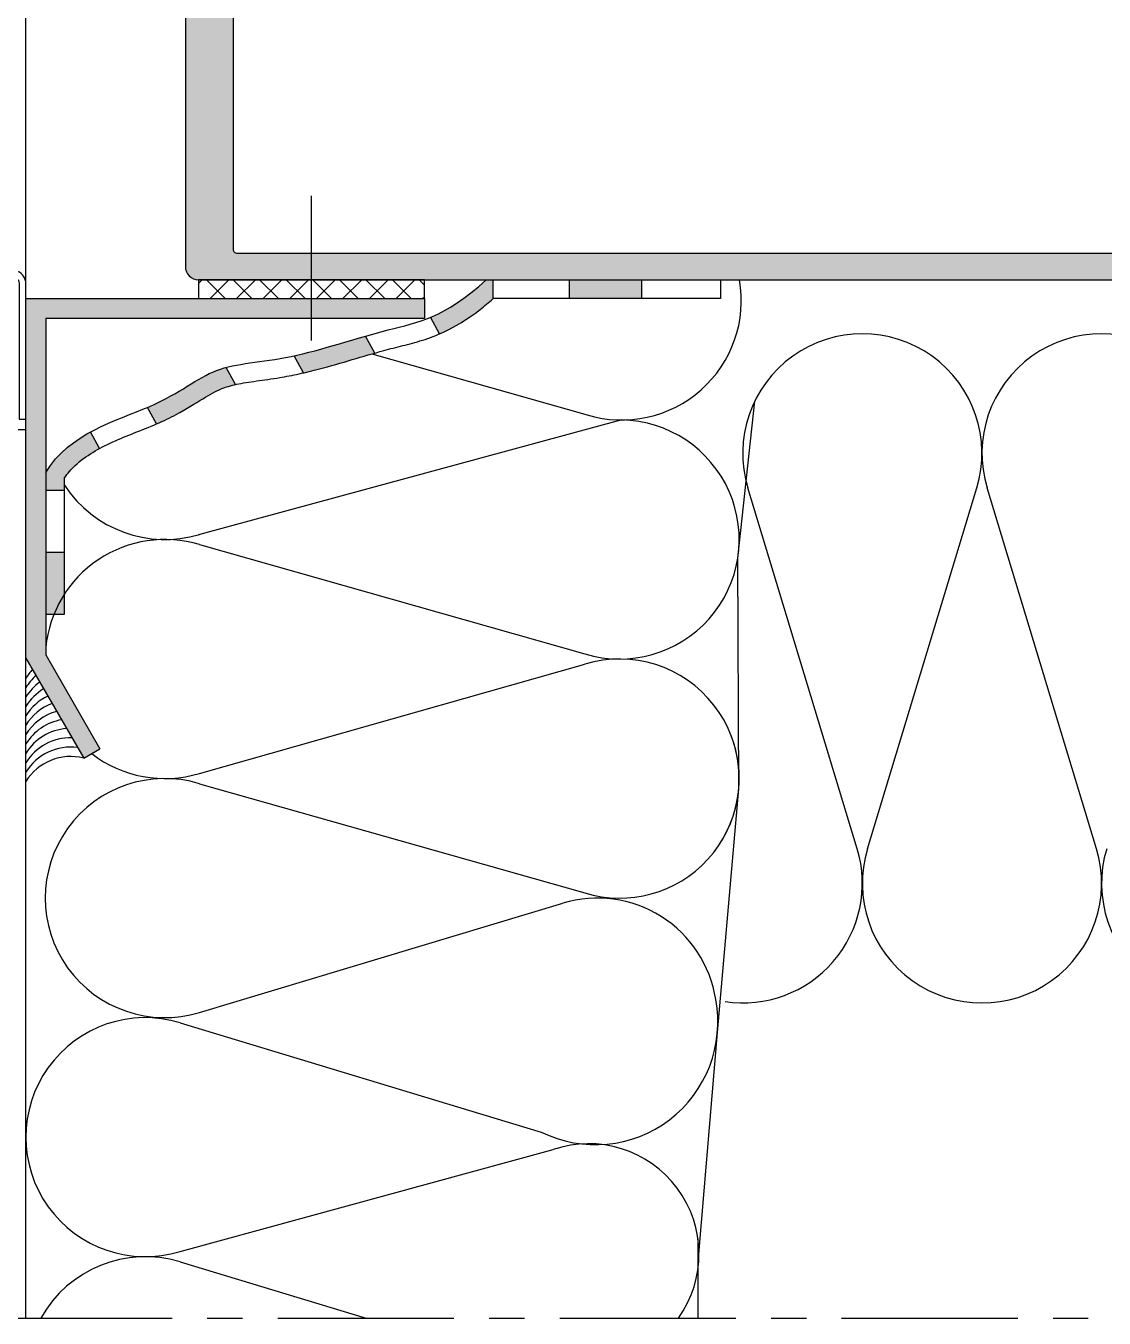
# Model space of a CAD drawing. Extents: x 0 to 1130, y -960 to 577.
# Drawn here: x 71.1 to 128.5, y -818.8 to -750 of the extents above; entities that cross this region are included whole.
import ezdxf

# ---------------------------------------------------------------- set-up
doc = ezdxf.new("R2010")
doc.units = 0
doc.header["$LTSCALE"] = 7.5
doc.header["$MEASUREMENT"] = 0
doc.linetypes.add('CENTER', pattern=[2, 1.25, -0.25, 0.25, -0.25])
for name, color, linetype in [('ASSI', 1, 'CENTER'), ('FILL', 8, 'CONTINUOUS'), ('FINE', 7, 'CONTINUOUS'), ('GOMMA', 3, 'CONTINUOUS'), ('GROSSA', 4, 'CONTINUOUS'), ('MURO', 5, 'CONTINUOUS'), ('QUOTE', 254, 'CONTINUOUS')]:
    doc.layers.add(name, color=color, linetype=linetype)

msp = doc.modelspace()

# ---------------------------------------------------------------- hatches: boundary and pattern name
at = {"layer": 'FILL'}
h = msp.add_hatch(color=253, dxfattribs=at)
edge = h.paths.add_edge_path(flags=16)
edge.add_arc((82.35443701120033, -761.9139149862199), 0.2121379268736376, 179.9999999999693, 269.9999999999731)
edge.add_line((82.35443701120033, -762.1260529130934), (141.611631251226, -762.1260529130934))
edge.add_arc((141.611631251226, -761.9139149862199), 0.2121379268735382, 270, 360)
edge.add_line((141.8237691780996, -761.9139149862199), (141.8237691780996, -729.810375386015))
edge.add_arc((141.611631251226, -729.810375386015), 0.2121379268735382, 0, 90)
edge.add_line((141.611631251226, -729.5982374591413), (82.35443701120033, -729.5982374591413))
edge.add_arc((82.35443701120033, -729.8103753860148), 0.212137926873595, 90.00000000001535, 180.0000000000153)
edge.add_line((82.1422990843268, -729.810375386015), (82.1422990843268, -761.9139149862199))
edge = h.paths.add_edge_path()
edge.add_line((152.9963666601092, -756.6811794566711), (152.9963666601092, -757.3175932372919))
edge.add_arc((153.2085045869828, -757.3175932372919), 0.2121379268736518, 180, 270)
edge.add_line((153.2085045869828, -757.5297311641655), (153.2620594651605, -757.5297311641655))
edge.add_arc((153.2620594651602, -757.3175932372919), 0.2121379268734813, 270.0000000000307, 315.0000000000326)
edge.add_line((153.4120636317995, -757.467597403931), (153.7827846073691, -757.0968764283616))
edge.add_arc((153.6327804407296, -756.9468722617221), 0.21213792687374, 314.9999999999945, 360)
edge.add_line((153.8449183676034, -756.9468722617221), (153.8449183676034, -755.6204898223027))
edge.add_arc((153.6327804407298, -755.6204898223029), 0.212137926873595, 359.9999999999847, 449.9999999999847)
edge.add_line((153.6327804407301, -755.4083518954294), (143.4501599507971, -755.4083518954299))
edge.add_arc((143.4501599507971, -755.1962139685561), 0.2121379268736518, 179.9999999999693, 269.9999999999693, ccw=False)
edge.add_line((143.2380220239235, -755.1962139685559), (143.2380220239235, -749.9634784390068))
edge.add_arc((143.4501599507971, -749.9634784390068), 0.2121379268736518, 90, 180, ccw=False)
edge.add_line((143.4501599507971, -749.7513405121333), (153.6327804407298, -749.7513405121335))
edge.add_arc((153.6327804407298, -749.5392025852598), 0.212137926873595, 270.0000000000153, 360.0000000000153)
edge.add_line((153.8449183676034, -749.5392025852598), (153.8449183676034, -749.1149267315127))
edge.add_arc((154.0570562944771, -749.1149267315127), 0.2121379268736518, 89.9999999999693, 179.9999999999693, ccw=False)
edge.add_line((154.0570562944771, -748.9027888046389), (154.5154601007484, -748.9027888046389))
edge.add_arc((154.5154601007484, -749.1149267315125), 0.2121379268735097, 15.000000000020009, 90.00000000001529, ccw=False)
edge.add_line((154.720369603051, -749.0600213958492), (154.8634776561329, -749.5941079209233))
edge.add_arc((155.0683871584355, -749.5392025852598), 0.2121379268735663, 195.0000000000011, 270)
edge.add_line((155.0683871584355, -749.7513405121333), (167.77530889897, -749.7513405121335))
edge.add_arc((167.77530889897, -749.5392025852598), 0.212137926873595, 270.0000000000153, 360.0000000000153)
edge.add_line((167.9874468258435, -749.5392025852598), (167.9874468258435, -748.6199382354744))
edge.add_line((167.9874468258435, -748.6199382354744), (167.4924583298052, -748.1249497394358))
edge.add_line((167.4924583298052, -748.1249497394356), (167.1388951183494, -748.1249497394356))
edge.add_line((167.1388951183491, -748.1249497394356), (167.1388951183491, -748.9027888046389))
edge.add_line((167.1388951183491, -748.9027888046389), (166.0979382846203, -748.9027888046389))
edge.add_line((166.0979382846203, -748.9027888046389), (165.1589411341956, -747.2763980319414))
edge.add_line((165.1589411341956, -747.2763980319414), (156.6734240592515, -747.2763980319414))
edge.add_arc((156.78722543515, -745.8624730446568), 1.418497311532494, 85.7412871607388, 265.39840271210113, ccw=False)
edge.add_line((156.8925632425509, -744.4478923402935), (165.1589411341956, -744.4478923402935))
edge.add_line((165.1589411341956, -744.4478923402935), (166.0979382846203, -742.821501567596))
edge.add_line((166.0979382846203, -742.8215015675958), (167.1388951183494, -742.8215015675958))
edge.add_line((167.1388951183491, -742.8215015675958), (167.1388951183491, -743.5993406327989))
edge.add_line((167.1388951183491, -743.5993406327989), (167.4924583298052, -743.5993406327989))
edge.add_line((167.4924583298052, -743.5993406327989), (167.9874468258435, -743.1043521367606))
edge.add_line((167.9874468258435, -743.1043521367606), (167.9874468258435, -742.1850877869751))
edge.add_arc((167.77530889897, -742.1850877869749), 0.212137926873595, 359.9999999999847, 449.9999999999847)
edge.add_line((167.77530889897, -741.9729498601014), (155.0683871584355, -741.9729498601014))
edge.add_arc((155.0683871584355, -742.1850877869749), 0.2121379268736234, 90.00000000001535, 165.0000000000177)
edge.add_line((154.8634776561329, -742.1301824513116), (154.720369603051, -742.6642689763858))
edge.add_arc((154.5154601007484, -742.6093636407222), 0.212137926873559, 270, 345.00000000000625, ccw=False)
edge.add_line((154.5154601007484, -742.8215015675958), (154.410619505933, -742.8215015675958))
edge.add_line((154.410619505933, -742.8215015675958), (154.0570562944771, -742.8215015675958))
edge.add_arc((154.0570562944771, -742.609363640722), 0.2121379268737087, 180.0000000000153, 270.00000000001535, ccw=False)
edge.add_line((153.8449183676034, -742.6093636407222), (153.8449183676034, -742.1850877869751))
edge.add_arc((153.6327804407298, -742.1850877869749), 0.2121379268736234, 359.9999999999923, 449.999999999977)
edge.add_line((153.6327804407301, -741.9729498601014), (143.4501599507973, -741.9729498601014))
edge.add_arc((143.4501599507971, -741.7608119332278), 0.212137926873595, 180.0000000000153, 270.00000000001535, ccw=False)
edge.add_line((143.2380220239235, -741.7608119332278), (143.2380220239235, -736.5280764036788))
edge.add_arc((143.4501599507971, -736.5280764036788), 0.2121379268735382, 90, 180, ccw=False)
edge.add_line((143.4501599507971, -736.3159384768051), (153.6327804407301, -736.3159384768051))
edge.add_arc((153.6327804407301, -736.1038005499317), 0.2121379268734813, 269.9999999999847, 359.9999999999847)
edge.add_line((153.8449183676034, -736.1038005499317), (153.8449183676034, -734.7774181105124))
edge.add_arc((153.6327804407301, -734.7774181105124), 0.2121379268734813, 3.070538155830139e-11, 45.00000000003256)
edge.add_line((153.7827846073691, -734.6274139438733), (153.4120636317998, -734.2566929683039))
edge.add_arc((153.2620594651605, -734.406697134943), 0.2121379268736194, 44.99999999998371, 89.99999999998465)
edge.add_line((153.2620594651605, -734.1945592080692), (153.2085045869828, -734.1945592080692))
edge.add_arc((153.2085045869828, -734.406697134943), 0.2121379268737087, 90.00000000001535, 180.0000000000153)
edge.add_line((152.9963666601092, -734.406697134943), (152.9963666601092, -735.0431109155634))
edge.add_arc((152.7842287332355, -735.0431109155636), 0.212137926873595, -89.99999999998471, 1.5290879673557356e-11, ccw=False)
edge.add_line((152.7842287332355, -735.2552488424371), (150.5214241799171, -735.2552488424371))
edge.add_arc((150.5214241799171, -735.0431109155636), 0.2121379268736518, 180, 270, ccw=False)
edge.add_line((150.3092862530436, -735.0431109155636), (150.3092862530436, -733.8763523177588))
edge.add_arc((150.09714832617, -733.8763523177588), 0.2121379268734813, 1.53526907791507e-11, 90.00000000001535)
edge.add_line((150.09714832617, -733.6642143908853), (149.4607345455492, -733.6642143908853))
edge.add_arc((149.4607345455492, -733.4520764640117), 0.2121379268737087, 179.9999999999847, 269.99999999998465, ccw=False)
edge.add_line((149.2485966186754, -733.4520764640115), (149.2485966186754, -733.0518249449563))
edge.add_line((149.2485966186754, -733.0518249449565), (148.7856405688926, -732.2499615450615))
edge.add_line((148.7856405688928, -732.2499615450613), (149.2485966186754, -731.4480981451663))
edge.add_line((149.2485966186754, -731.4480981451663), (149.2485966186754, -731.0478466261111))
edge.add_arc((149.4607345455492, -731.0478466261111), 0.2121379268736518, 90, 180, ccw=False)
edge.add_line((149.4607345455492, -730.8357086992373), (150.09714832617, -730.8357086992373))
edge.add_arc((150.09714832617, -730.6235707723638), 0.212137926873595, 270.0000000000153, 360.0000000000153)
edge.add_line((150.3092862530436, -730.6235707723636), (150.3092862530436, -729.4568121745588))
edge.add_arc((150.5214241799171, -729.456812174559), 0.212137926873595, 89.99999999998471, 179.9999999999847, ccw=False)
edge.add_line((150.5214241799171, -729.2446742476855), (152.7842287332355, -729.2446742476855))
edge.add_arc((152.7842287332355, -729.4568121745588), 0.2121379268735382, 0, 90, ccw=False)
edge.add_line((152.9963666601092, -729.4568121745588), (152.9963666601092, -730.0932259551796))
edge.add_arc((153.2085045869828, -730.0932259551796), 0.212137926873595, 180.0000000000153, 270.0000000000153)
edge.add_line((153.2085045869828, -730.3053638820534), (153.2620594651605, -730.3053638820536))
edge.add_arc((153.2620594651602, -730.0932259551801), 0.2121379268735382, 270.0000000000691, 315.0000000000706)
edge.add_line((153.4120636317995, -730.2432301218189), (153.7827846073691, -729.8725091462493))
edge.add_arc((153.6327804407303, -729.72250497961), 0.2121379268733582, 314.9999999999566, 359.999999999954)
edge.add_line((153.8449183676036, -729.7225049796102), (153.8449183676036, -728.3961225401911))
edge.add_arc((153.6327804407301, -728.3961225401911), 0.2121379268736518, 0, 90)
edge.add_line((153.6327804407301, -728.1839846133175), (80.30377038475575, -728.1839846133175))
edge.add_arc((80.30377038475552, -728.8911110362292), 0.7071264229119834, 89.99999999999886, 180)
edge.add_line((79.59664396184365, -728.8911110362292), (79.59664396184365, -762.8331793360053))
edge.add_arc((80.30377038475552, -762.8331793360053), 0.7071264229119976, 180, 269.9999999999989)
edge.add_line((80.30377038475552, -763.5403057589174), (153.6327804407301, -763.5403057589174))
edge.add_arc((153.6327804407301, -763.3281678320438), 0.2121379268735382, 270, 360)
edge.add_line((153.8449183676034, -763.3281678320438), (153.8449183676034, -762.0017853926247))
edge.add_arc((153.6327804407298, -762.0017853926245), 0.212137926873595, 359.9999999999847, 404.9999999999782)
edge.add_line((153.7827846073691, -761.8517812259854), (153.4120636317998, -761.4810602504158))
edge.add_arc((153.2620594651607, -761.6310644170549), 0.2121379268735391, 45.00000000001629, 90.00000000002304)
edge.add_line((153.2620594651605, -761.4189264901815), (153.2085045869828, -761.4189264901815))
edge.add_arc((153.2085045869828, -761.6310644170549), 0.2121379268734813, 89.99999999998465, 179.9999999999847)
edge.add_line((152.9963666601092, -761.6310644170549), (152.9963666601092, -762.2674781976759))
edge.add_arc((152.7842287332357, -762.2674781976759), 0.2121379268734813, 269.99999999998465, 359.99999999998465, ccw=False)
edge.add_line((152.7842287332355, -762.4796161245495), (150.5214241799171, -762.4796161245495))
edge.add_arc((150.5214241799171, -762.2674781976757), 0.2121379268735382, 180.0000000000307, 270.0000000000307, ccw=False)
edge.add_line((150.3092862530436, -762.2674781976759), (150.3092862530436, -761.1007195998709))
edge.add_arc((150.09714832617, -761.1007195998709), 0.2121379268735382, 0, 90)
edge.add_line((150.09714832617, -760.8885816729976), (149.4607345455492, -760.8885816729976))
edge.add_arc((149.4607345455492, -760.6764437461238), 0.2121379268736518, 180, 270, ccw=False)
edge.add_line((149.2485966186754, -760.6764437461238), (149.2485966186754, -760.2761922270686))
edge.add_line((149.2485966186754, -760.2761922270686), (148.7856405688926, -759.4743288271734))
edge.add_line((148.7856405688928, -759.4743288271734), (149.2485966186754, -758.6724654272784))
edge.add_line((149.2485966186754, -758.6724654272784), (149.2485966186754, -758.272213908223))
edge.add_arc((149.4607345455492, -758.272213908223), 0.2121379268735382, 89.9999999999693, 179.9999999999693, ccw=False)
edge.add_line((149.4607345455492, -758.0600759813497), (150.09714832617, -758.0600759813497))
edge.add_arc((150.09714832617, -757.8479380544759), 0.2121379268736518, 270.0000000000307, 360.0000000000307)
edge.add_line((150.3092862530436, -757.8479380544759), (150.3092862530436, -756.6811794566711))
edge.add_arc((150.5214241799173, -756.6811794566711), 0.2121379268737087, 90.00000000001529, 180.0000000000153, ccw=False)
edge.add_line((150.5214241799171, -756.4690415297973), (152.7842287332355, -756.4690415297973))
edge.add_arc((152.7842287332355, -756.6811794566711), 0.2121379268737087, -1.5290879673557356e-11, 89.99999999998471, ccw=False)
edge = h.paths.add_edge_path(flags=16)
edge.add_line((148.2753160297338, -762.4796161245495), (143.4501599507971, -762.4796161245495))
edge.add_arc((143.4501599507971, -762.2674781976759), 0.2121379268734813, 180.0000000000153, 270.00000000001535, ccw=False)
edge.add_line((143.2380220239235, -762.2674781976759), (143.2380220239235, -756.6811794566711))
edge.add_arc((143.4501599507971, -756.6811794566711), 0.212137926873595, 89.99999999998471, 179.9999999999847, ccw=False)
edge.add_line((143.4501599507971, -756.4690415297976), (148.2753160315035, -756.4690415297973))
edge.add_arc((148.2753160315037, -756.8226047412534), 0.3535632114559917, -30.000000107552523, 90, ccw=False)
edge.add_line((148.5815107541361, -756.9993863475561), (147.3567318617251, -759.1207656080542))
edge.add_arc((147.9691213076541, -759.47432881951), 0.7071264229119966, 150.0000000000006, 209.9999999999994)
edge.add_line((147.3567318617251, -759.827892030966), (148.5815107530302, -761.9492713079401))
edge.add_arc((148.2753160297338, -762.1260529130934), 0.3535632114559835, -89.99999999999079, 29.99999989245879, ccw=False)
edge = h.paths.add_edge_path(flags=16)
edge.add_line((152.4306655217796, -743.0336394944693), (143.2380220239237, -743.0336394944693))
edge.add_line((143.2380220239235, -743.0336394944693), (143.2380220239235, -748.6906508777654))
edge.add_line((143.2380220239235, -748.6906508777654), (152.4306655217796, -748.6906508777654))
edge.add_arc((152.4306655217796, -748.3370876663093), 0.3535632114559917, 269.9999999999908, 359.9999999999908)
edge.add_line((152.7842287332357, -748.3370876663093), (152.7842287332355, -743.3872027059251))
edge.add_arc((152.4306655217796, -743.3872027059253), 0.3535632114560485, 0, 90)
edge = h.paths.add_edge_path(flags=16)
edge.add_arc((147.9691213076539, -732.2499615527245), 0.7071264229118697, 150, 210, ccw=False)
edge.add_line((147.3567318617251, -731.8963983412687), (148.5815107530302, -729.7750190642946))
edge.add_arc((148.2753160297338, -729.5982374591413), 0.3535632114559304, 330.0000001075468, 449.9999999999955)
edge.add_line((148.2753160297338, -729.2446742476855), (143.4501599507971, -729.2446742476855))
edge.add_arc((143.4501599507971, -729.4568121745588), 0.2121379268735382, 90, 180)
edge.add_line((143.2380220239235, -729.4568121745588), (143.2380220239235, -735.0431109155634))
edge.add_arc((143.4501599507971, -735.0431109155636), 0.2121379268736518, 180, 270)
edge.add_line((143.4501599507971, -735.2552488424371), (148.2753160315035, -735.2552488424374))
edge.add_arc((148.2753160315035, -734.9016856309813), 0.3535632114560485, 270.0000000000092, 390.0000001075558)
edge.add_line((148.5815107541361, -734.7249040246786), (147.3567318617251, -732.6035247641803))
h = msp.add_hatch(dxfattribs=at)
h.set_pattern_fill('ANSI37', color=137, scale=7.999846400000002, angle=90, style=0)
h.set_pattern_definition([(135, (-5.878304635907296e-14, -960), (-0.707093204736349, -0.7070932047363488), []), (225, (-5.878304635907296e-14, -960), (0.7070932047363488, -0.707093204736349), [])])
h.paths.add_polyline_path([(80.30377038475552, -764.5403057589174), (92.32491957425958, -764.5403057589174), (92.32491957425958, -763.5403057589174), (80.30377038475552, -763.5403057589174)])
msp.add_hatch(color=253, dxfattribs=at).paths.add_polyline_path([(92.32491957425958, -764.5403057589174), (80.30377038475552, -764.5403057589174), (71.11112688689963, -764.5403057589174), (71.11112688689963, -783.6759260334441), (74.18961751532873, -789.0080282125082), (75.05564291911327, -788.5080282125082), (72.17181652126754, -783.5130943712309), (72.17181652126754, -765.6009953932855), (92.32491957425958, -765.6009953932855)])
at = {"layer": 'FINE'}
h = msp.add_hatch(color=256, dxfattribs=at)
h.dxf.hatch_style = 1
h.paths.add_polyline_path([(73.17181652126754, -778.0339214080445), (72.17181652126754, -778.0339214080445), (72.17181652126754, -781.3372872342206), (73.17181652126754, -781.3372872342206)])
edge = h.paths.add_edge_path()
edge.add_spline(control_points=[(73.1718165213669, -774.0849933860418), (73.3352321766128, -773.8453090092185), (73.52413424205537, -773.6286009818609), (74.01166299630694, -773.1681276878385), (74.32659239092203, -772.9359529044368), (74.78729712759576, -772.6537253733461), (74.90768565050479, -772.5846387611848), (75.03068692886512, -772.5178712134937)], knot_values=[0.04536501909415036, 0.04536501909415036, 0.04536501909415036, 0.04536501909415036, 0.2005323287711347, 0.2005323287711347, 0.4010646575422693, 0.4010646575422693, 0.4694160575123015, 0.4694160575123015, 0.4694160575123015, 0.4694160575123015], degree=3, periodic=0)
edge.add_line((75.03068692886512, -772.5178712134937), (74.55350801758544, -771.6387972003895))
edge.add_spline(control_points=[(74.55350801758544, -771.6387972003895), (73.61446381582522, -772.1494846763535), (72.74372530147588, -772.8184575796884), (72.17181652126754, -773.796508424788)], knot_values=[0, 0, 0, 0, 0.4695268894996697, 0.4695268894996697, 0.4695268894996697, 0.4695268894996697], degree=3, periodic=0)
edge.add_line((72.17181652126754, -773.796508424788), (72.17181652126754, -774.7305555818682))
edge.add_line((72.17181652126754, -774.7305555818684), (73.17181652126754, -774.7305555818684))
edge.add_line((73.17181652126754, -774.7305555818684), (73.17181652126754, -774.0849933861768))
edge = h.paths.add_edge_path()
edge.add_spline(control_points=[(78.0674738176262, -771.2121742129434), (78.44999234019696, -771.0466090198304), (78.79273957589038, -770.877905225314), (79.67148032024255, -770.4087093408382), (80.13085913159233, -770.1161469882131), (80.89688960898633, -769.6480264628008), (81.20763710862269, -769.4699198540745), (81.62833735067073, -769.2938102315716), (81.75100861584173, -769.2505672115728), (82.00467169281904, -769.1753963489109), (82.12992904549031, -769.1435846950649), (82.26315367226601, -769.1140942311356)], knot_values=[1.000945233241296, 1.000945233241296, 1.000945233241296, 1.000945233241296, 1.209855707347815, 1.209855707347815, 1.592630809194681, 1.592630809194681, 1.955600131634871, 1.955600131634871, 2.105409975223401, 2.105409975223401, 2.234958048794411, 2.234958048794411, 2.234958048794411, 2.234958048794411], degree=3, periodic=0)
edge.add_line((82.26315367226601, -769.1140942311358), (81.76877090221382, -768.2050308694036))
edge.add_spline(control_points=[(81.76877090221404, -768.2050308694033), (81.59324449236391, -768.2514506864238), (80.32628156795039, -768.6477614092164), (79.35487730858489, -769.5726327838743), (77.61377063716503, -770.3187737201681), (77.58764840083762, -770.3298786863763)], knot_values=[0.9848815965476669, 0.9848815965476669, 0.9848815965476669, 0.9848815965476669, 1.139516967659995, 2.139516967659995, 2.154635371112328, 2.154635371112328, 2.154635371112328, 2.154635371112328], degree=3, periodic=0)
edge.add_line((77.58764840083899, -770.3298786863757), (78.0674738176262, -771.2121742129434))
edge = h.paths.add_edge_path()
edge.add_spline(control_points=[(85.88528046316077, -768.4924714253618), (86.16453578610157, -768.4276357012545), (86.44782647937967, -768.3562368026867), (87.72189595366712, -768.0187969224019), (88.74016604885531, -767.7062090813411), (89.68056456784683, -767.4380224602287)], knot_values=[3.088539788191751, 3.088539788191751, 3.088539788191751, 3.088539788191751, 3.249084283981824, 3.249084283981824, 3.8049705123384, 3.8049705123384, 3.8049705123384, 3.8049705123384], degree=3, periodic=0)
edge.add_line((89.68056456784683, -767.4380224602287), (89.19108918973092, -766.537982734596))
edge.add_spline(control_points=[(89.19108918973092, -766.537982734596), (87.92718821759462, -766.9020702971145), (86.57889905581618, -767.3204038763588), (85.3886327965551, -767.5792434070117)], knot_values=[3.033803508700009, 3.033803508700009, 3.033803508700009, 3.033803508700009, 3.763401471333878, 3.763401471333878, 3.763401471333878, 3.763401471333878], degree=3, periodic=0)
edge.add_line((85.38863279655487, -767.5792434070117), (85.88528046316054, -768.4924714253618))
edge = h.paths.add_edge_path()
edge.add_spline(control_points=[(93.128177819369, -766.4145424900119), (93.20589471481384, -766.3808336936952), (93.2843056665319, -766.3454744759788), (93.95877307299719, -766.0286730474252), (94.59079171837556, -765.6479710744015), (95.51006173602622, -764.9392350168112), (95.74243199366714, -764.7489948598593), (95.98313362230027, -764.5403057589124)], knot_values=[4.496258873943541, 4.496258873943541, 4.496258873943541, 4.496258873943541, 4.538427392479939, 4.538427392479939, 4.855757988296625, 4.855757988296625, 4.958939895966166, 4.958939895966166, 4.958939895966166, 4.958939895966166], degree=3, periodic=0)
edge.add_line((95.98313362229459, -764.5403057589174), (95.98313362229459, -763.5403057589174))
edge.add_line((95.98313362229459, -763.5403057589174), (95.60410358282678, -763.5403057589174))
edge.add_spline(control_points=[(95.60410358282678, -763.5403057589174), (94.41745395431752, -764.6125582289026), (93.4918790117153, -765.1775938408596), (92.64830417463025, -765.5321582826894)], knot_values=[4.479489132182543, 4.479489132182543, 4.479489132182543, 4.479489132182543, 4.999999999999999, 4.999999999999999, 4.999999999999999, 4.999999999999999], degree=3, periodic=0)
edge.add_line((92.64830417463025, -765.5321582826894), (93.12817781934558, -766.4145424900225))
h.paths.add_polyline_path([(103.8856058175742, -763.5403057589174), (100.0405222543038, -763.5403057589174), (100.0405222543038, -764.5403057589174), (103.8856058175742, -764.5403057589174)])
at = {"layer": 'QUOTE'}
h = msp.add_hatch(dxfattribs=at)
h.set_pattern_fill('AR-SAND', color=256, scale=0.07071264229120001, angle=90, style=0)
h.set_pattern_definition([(127.5, (227.7566787499215, -961.4277685231923), (-3.460770318384796, -0.1131424406876447), [0, -2.73007369357865, 0, -3.053371894134016, 0, -2.91866431056928]), (97.49999999999987, (227.7566787499215, -961.4277685231923), (-5.068859692184351, 3.178697912210339), [0, -1.472802913641113, 0, -2.460658526449177, 0, -0.9429530849531518]), (57.49999999999998, (227.7566787499215, -963.6369728936543), (-0.01016271260803913, 5.593316053195264), [0, -0.8980505570982358, 0, -3.232982005553647, 0, -4.220837618361695]), (47.49999999999996, (227.7566787499215, -963.6369728936543), (-1.576392149170682, 5.399309429281121), [0, -0.4490252785491199, 0, -2.119399314751846, 0, -2.424736504165248])])
h.paths.add_polyline_path([(62.23027855628101, -771.4141570248851), (58.8971784915347, -771.4141570248851), (58.89717849153448, -771.5188396580079), (71.11112688689963, -771.5188396580079), (71.11112688689963, -770.9668867578939), (70.75756367544358, -770.9668867578939), (70.75756367544358, -763.740449005976, 0.668178637919299), (70.15399351958894, -763.4904420615774)])

# ---------------------------------------------------------------- linework, layer by layer
at = {"layer": 'ASSI'}
for p, q in [((86.31434497950767, -766.761695230899), (86.31434497950767, -759.0701508853354)), ((39.51514955917509, -818.8224857232899), (189.2713133787251, -818.8224857232899))]:
    msp.add_line(p, q, dxfattribs=at)
at = {"layer": 'FINE'}
for p, q in [((100.0405222543038, -764.5403057589174), (100.0405222543038, -763.5403057589174)), ((103.8856058175742, -764.5403057589174), (103.8856058175742, -763.5403057589174)), ((93.12817781935627, -766.4145424900421), (92.64830417463025, -765.5321582826894)), ((89.68056456784683, -767.4380224602287), (89.19108918973092, -766.537982734596)), ((85.88528046316077, -768.492471425362), (85.38863279655487, -767.5792434070117)), ((89.52718592391437, -767.4819484535356), (100.9712925871358, -770.7283741861409)), ((82.26315367226601, -769.1140942311356), (81.76877090221404, -768.2050308694033)), ((78.0674738176262, -771.2121742129434), (77.58764840083944, -770.3298786863766)), ((108.9915468990218, -778.352175579666), (109.8930009923562, -770.0011160902461)), ((102.8159099809426, -771.0015648831652), (80.29703925799362, -777.1077514370122)), ((75.03068692886512, -772.5178712134937), (74.55350801758544, -771.6387972003895)), ((72.17181652126754, -774.7305555818684), (73.17181652126754, -774.7305555818684)), ((115.3470733950693, -793.831044580083), (109.5293169829105, -774.6207483313626)), ((115.8934547891185, -793.831044580083), (121.7112112012773, -774.6207483313626)), ((128.0753490074855, -793.831044580083), (122.2575925953265, -774.6207483313626)), ((72.17181652126754, -778.0339214080445), (73.17181652126754, -778.0339214080445)), ((80.35145532213454, -777.6379178156837), (100.8598637704494, -783.4556742278428)), ((109.0443100486856, -790.6487182451301), (108.9915468990218, -778.352175579666)), ((80.35145532213454, -789.8198120340508), (100.8598637704494, -784.0020556218919)), ((80.35145532213454, -790.3661934280999), (100.8598637704494, -796.1839498402587)), ((107.9083908428867, -803.6077471172175), (109.0443100486856, -790.6487182451301)), ((80.35145532213454, -802.5480876464667), (99.68185185380747, -796.7303312343079)), ((79.31988208691422, -803.0944690405158), (98.53017833563484, -808.9122254526749)), ((106.927932721483, -815.4071831497945), (107.9083908428867, -803.6077471172175)), ((79.31988208691422, -815.2763632588828), (99.1673814754717, -809.8454605313755)), ((106.8730973014326, -814.6064868875969), (106.8730973014326, -818.8224857232899)), ((79.31988208691422, -815.8227446529318), (89.22506039767967, -818.8224857232899))]:
    msp.add_line(p, q, dxfattribs=at)
for points in [[(95.60410358282678, -763.5403057589174), (108.0785433533121, -763.5403057589174), (108.0785433533121, -764.5403057589174), (95.98313362229459, -764.5403057589174), (95.98313362229459, -763.5403057589174)], [(72.17181652126754, -773.796508424788), (72.17181652126754, -781.3372872342206), (73.17181652126754, -781.3372872342206), (73.17181652126754, -774.084993385974)]]:
    msp.add_lwpolyline(points, dxfattribs=at)
for centre, radius, start, end in [((102.8159099809426, -764.6374270769572), 6.364137806208001, 253.1512869553478, 9.926877352266587), ((115.6202640920941, -772.7761309375555), 6.364137806208001, 343.1512869553489, 196.8487130446511), ((128.3485397045098, -772.7761309375555), 6.364137806208001, 343.1512869553489, 196.8487130446511), ((102.7044811642563, -777.3647271186592), 6.364137806208001, 253.1512869553478, 88.99676478537823), ((78.50683792832814, -771.0005893124514), 6.364137806208001, 213.0395463408129, 286.8487130446521), ((78.50683792832791, -783.7288649248674), 6.364137806208001, 73.15128695534786, 174.5172001608297), ((73.49314514052361, -786.2154788387825), 2.795597013623437, 136.4811793231906, 148.4365111790414), ((102.7044811642563, -790.0930027310753), 6.364137806208001, 329.0508373856725, 106.8487130446522), ((73.49314514052361, -786.7154788387825), 2.795597013623437, 131.2023179737851, 148.4365111790414), ((73.49314514052361, -787.2154788387825), 2.795597013623437, 126.0183919844696, 148.4365111790414), ((73.49314514052361, -787.7154788387825), 2.795597013623437, 120.8836140583014, 148.4365111790414), ((73.49314514052361, -788.2154788387825), 2.795597013623437, 115.7559474043742, 148.4365111790414), ((73.49314514052361, -788.7154788387825), 2.795597013623437, 110.5938817985025, 148.4365111790414), ((73.49314514052361, -789.2154788387825), 2.795597013623437, 105.3533223240449, 148.4365111790414), ((73.49314514052361, -789.7154788387825), 2.795597013623437, 99.98391206386505, 148.4365111790414), ((73.49314514052361, -790.2154788387825), 2.795597013623437, 94.423849564293, 148.4365111790414), ((102.7044811642563, -790.0930027310753), 6.364137806208001, 253.1512869553478, 21.85031071520415), ((73.49314514052361, -790.7154788387825), 2.795597013623437, 88.59147285478798, 148.4365111790414), ((73.49314514052361, -791.2154788387825), 2.795597013623437, 82.36977776012665, 148.4365111790414), ((73.49314514052361, -791.7154788387825), 2.795597013623437, 75.57385198433006, 148.4365111790414), ((78.50683792832791, -783.7288649248674), 6.364137806208001, 232.2841206452764, 286.8487130446521), ((78.50683792832746, -796.4571405372833), 6.364137806208001, 73.15128695534786, 286.8487130446521), ((109.256126285886, -795.6756619738901), 6.364137806208001, 261.5505221436398, 16.84871304465109), ((121.9844018983021, -795.6756619738901), 6.364137806208001, 163.1512869553489, 16.84871304465109), ((134.712677510718, -795.6756619738901), 6.364137806208001, 163.1512869553489, 16.84871304465109), ((101.5264692476143, -802.8212783434915), 6.364137806208001, 8.745095781632786, 106.8487130446522), ((101.4138964883043, -803.0680959239926), 6.516876577936078, 243.7364972936054, 10.73979166414702), ((77.47526469310736, -809.1854161496994), 6.364137806208001, 73.15128695534786, 286.8487130446521), ((101.0547085627576, -815.4071831497945), 5.873224158725384, 324.443613546043, 108.7442417503661), ((77.47526469310736, -821.9136917621154), 6.364137806208001, 73.15128695534786, 150.9401690429534)]:
    msp.add_arc(centre, radius, start, end, dxfattribs=at)
msp.add_open_spline([(72.17181652126754, -773.796508424788), (73.38986982768819, -771.7134523379643), (78.5369973421677, -770.3513340933987), (81.02830178714083, -767.9793698524568), (84.90627355631972, -767.9324004981395), (90.69200439915602, -765.976062842343), (93.32432480801475, -765.6003059169952), (95.60410358282678, -763.5403057589174)], degree=3, dxfattribs=at)
msp.add_open_spline([(73.1718165213669, -774.0849933860418), (73.3352321766128, -773.8453090092185), (73.52413424205537, -773.6286009818609), (74.01166299630694, -773.1681276878385), (74.32659239092203, -772.9359529044368), (75.33813657025388, -772.3162813586584), (76.11263686274282, -771.9935201017449), (77.27809984995014, -771.533851882333), (77.68060387694271, -771.3795120103948), (78.44813958682352, -771.04752086997), (78.79190110490566, -770.8783529195148), (79.67148032024255, -770.4087093408382), (80.13085913159233, -770.1161469882131), (80.89688960898633, -769.6480264628008), (81.20763710862269, -769.4699198540745), (81.62833735067073, -769.2938102315716), (81.75100861584173, -769.2505672115728), (82.02306982157069, -769.1699442223103), (82.16929693829064, -769.133708341431), (82.64015629460135, -769.0338569995185), (82.99705453959785, -768.9795882027433), (83.77054568454031, -768.8700638917223), (84.18250612606965, -768.8147396987658), (84.95202315649107, -768.6877119042717), (85.29638041112952, -768.6235821602249), (86.0055800440818, -768.4674092799523), (86.36763923283905, -768.3774745573139), (87.8894964833002, -767.9744075827336), (89.08629364659731, -767.5987580318597), (90.50077704783092, -767.2099339220372), (90.82803865144018, -767.1273275942617), (91.50439122158758, -766.9573794415774), (91.85189711357947, -766.8683074973703), (92.58186306602846, -766.6378626699991), (92.9636706862463, -766.4960786694876), (93.95877307299719, -766.0286730474252), (94.59079171837556, -765.6479710744015), (95.51006173602622, -764.9392350168112), (95.74243199366714, -764.7489948598593), (95.98313362230027, -764.5403057589124)], degree=3, knots=[0.04536501909415036, 0.04536501909415036, 0.04536501909415036, 0.04536501909415036, 0.2005323287711347, 0.2005323287711347, 0.4010646575422693, 0.4010646575422693, 0.7909056179387511, 0.7909056179387511, 1.000380662643283, 1.000380662643283, 1.209855707347815, 1.209855707347815, 1.592630809194681, 1.592630809194681, 1.955600131634871, 1.955600131634871, 2.105409975223401, 2.105409975223401, 2.255219818811932, 2.255219818811932, 2.554839505988994, 2.554839505988994, 2.83781401380468, 2.83781401380468, 3.043449148893252, 3.043449148893252, 3.249084283981824, 3.249084283981824, 3.89921511299453, 3.89921511299453, 4.112285872823, 4.112285872823, 4.325356632651469, 4.325356632651469, 4.538427392479939, 4.538427392479939, 4.855757988296625, 4.855757988296625, 4.958939895966166, 4.958939895966166, 4.958939895966166, 4.958939895966166], dxfattribs=at)
at = {"layer": 'GOMMA', "color": 3}
msp.add_lwpolyline([(80.30377038475552, -764.5403057589174), (92.32491957425958, -764.5403057589174), (92.32491957425958, -763.5403057589174), (80.30377038475552, -763.5403057589174)], close=True, dxfattribs=at)
at = {"layer": 'GROSSA'}
for p, q in [((71.11112688689963, -764.5403057589174), (92.32491957425958, -764.5403057589174)), ((71.11112688689963, -783.6759260334441), (71.11112688689963, -764.5403057589174)), ((92.32491957425958, -764.5403057589174), (92.32491957425958, -765.6009953932855)), ((92.32491957425958, -765.6009953932855), (72.17181652126754, -765.6009953932855)), ((72.17181652126754, -765.6009953932855), (72.17181652126754, -783.5130943712309)), ((71.11112688689963, -783.6759260334441), (74.18961751532873, -789.0080282125082)), ((72.17181652126754, -783.5130943712309), (75.05564291911327, -788.5080282125082)), ((74.18961751532873, -789.0080282125082), (75.05564291911327, -788.5080282125082))]:
    msp.add_line(p, q, dxfattribs=at)
msp.add_lwpolyline([(79.59664396184365, -728.8911110362292), (79.59664396184365, -762.8331793360053, 0.4142135623730867), (80.30377038475552, -763.5403057589174), (153.6327804407301, -763.5403057589174, 0.414213562373095)], format="xyb", dxfattribs=at)
msp.add_lwpolyline([(82.1422990843268, -761.9139149862197, 0.4142135623731228), (82.35443701120033, -762.1260529130934), (141.611631251226, -762.1260529130934, 0.414213562373095), (141.8237691780996, -761.9139149862199), (141.8237691780996, -729.810375386015, 0.414213562373095), (141.611631251226, -729.5982374591413), (82.35443701120033, -729.5982374591413, 0.4142135623730951), (82.1422990843268, -729.810375386015)], format="xyb", close=True, dxfattribs=at)
at = {"layer": 'MURO'}
for p, q in [((71.11112688689963, -818.8224857232899), (71.11112688689963, -683.9496975391046)), ((71.11112688689963, -771.5188396580079), (42.9285058956479, -771.5188396580079))]:
    msp.add_line(p, q, dxfattribs=at)
at = {"layer": 'QUOTE', "color": 2}
msp.add_lwpolyline([(70.75756367544358, -763.7404490059762), (70.75756367544358, -770.9668867578944), (71.11112688689963, -770.9668867578944), (71.11112688689963, -763.7404490059762, 0.6681786379192917), (69.90398657519034, -763.240435117179), (62.08382787893964, -771.0605938134295), (55.77527395450846, -771.0605938134295), (55.77527395450846, -771.4141570248853), (62.23027855628101, -771.4141570248853), (70.15399351958894, -763.4904420615774, -0.6681786379192989)], format="xyb", close=True, dxfattribs=at)

doc.saveas('drawing.dxf')
